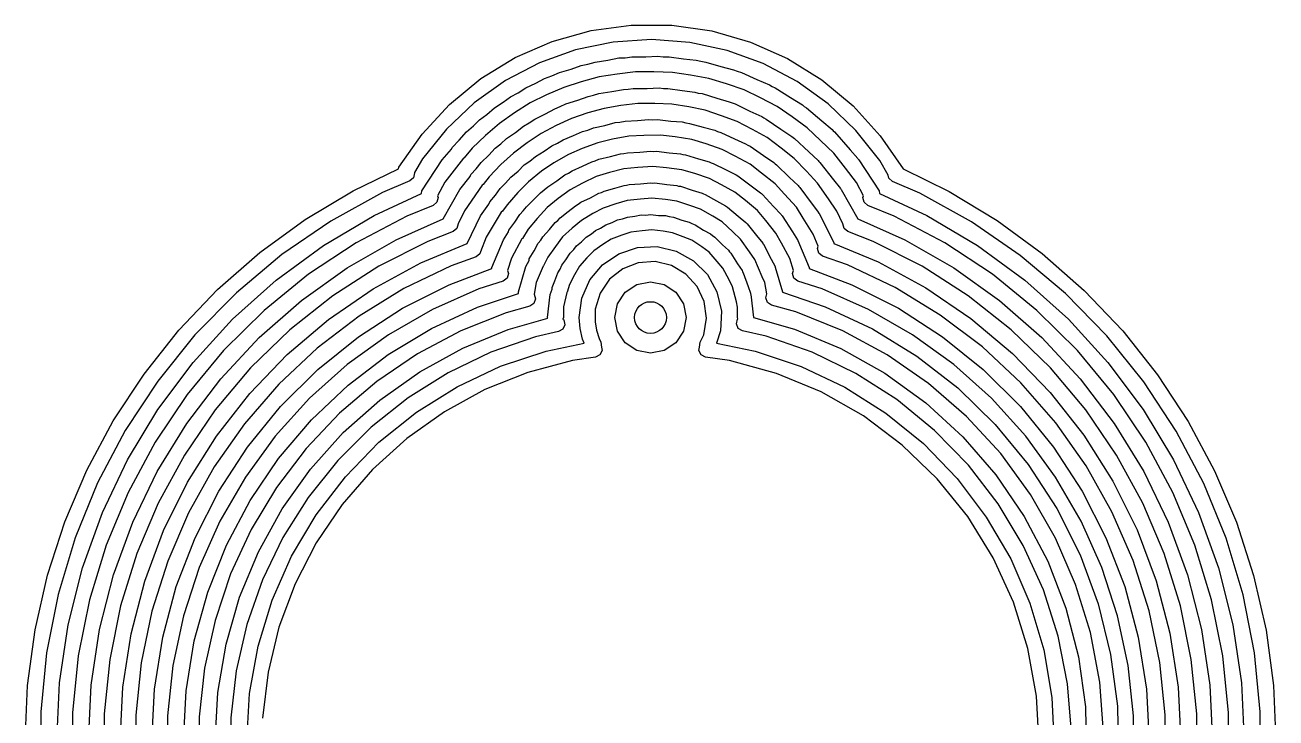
# Model space of a CAD drawing. Extents: x 108.1 to 155.9, y -81.1 to -32.1.
# Drawn here: x 128.05 to 135.95, y -56.45 to -52.08 of the extents above; entities that cross this region are included whole.
import ezdxf

# ---------------------------------------------------------------- set-up
doc = ezdxf.new("R2010")
doc.units = 0
doc.layers.add('BLACK', color=7, linetype='CONTINUOUS')

msp = doc.modelspace()

# ---------------------------------------------------------------- linework, layer by layer
at = {"layer": 'BLACK', "linetype": 'CONTINUOUS'}
for p, q in [((131.379714, -52.182087), (131.625675, -52.113266)), ((131.625675, -52.113266), (131.87877, -52.078976)), ((131.87877, -52.078976), (132.134176, -52.079872)), ((132.134176, -52.079872), (132.387024, -52.115936)), ((132.387024, -52.115936), (132.632496, -52.186481)), ((131.145577, -52.284128), (131.379714, -52.182087)), ((131.764482, -52.186609), (131.5273, -52.235613)), ((132.006153, -52.170738), (131.764482, -52.186609)), ((132.247706, -52.188303), (132.006153, -52.170738)), ((132.484539, -52.23897), (132.247706, -52.188303)), ((132.632496, -52.186481), (132.865912, -52.290162)), ((130.927724, -52.417444), (131.145577, -52.284128)), ((131.5273, -52.235613), (131.299128, -52.316817)), ((131.73084, -52.300907), (131.801053, -52.28704)), ((131.801053, -52.28704), (131.840836, -52.285179)), ((131.840836, -52.285179), (131.882925, -52.279161)), ((131.882925, -52.279161), (131.969506, -52.279161)), ((131.969506, -52.279161), (132.045191, -52.275621)), ((132.045191, -52.275621), (132.07994, -52.279161)), ((132.07994, -52.279161), (132.117075, -52.279161)), ((132.117075, -52.279161), (132.20908, -52.292316)), ((132.20908, -52.292316), (132.288338, -52.300391)), ((132.712136, -52.321773), (132.484539, -52.23897)), ((132.865912, -52.290162), (133.082824, -52.425003)), ((131.299128, -52.316817), (131.084314, -52.428674)), ((131.426366, -52.377926), (131.498019, -52.357006)), ((131.498019, -52.357006), (131.56128, -52.334397)), ((131.56128, -52.334397), (131.60512, -52.325738)), ((131.60512, -52.325738), (131.651132, -52.312305)), ((131.651132, -52.312305), (131.73084, -52.300907)), ((131.906089, -52.374939), (131.789462, -52.389104)), ((132.021761, -52.374939), (131.906089, -52.374939)), ((132.139138, -52.378155), (132.021761, -52.374939)), ((132.288338, -52.300391), (132.317403, -52.307805)), ((132.317403, -52.307805), (132.348868, -52.312305)), ((132.348868, -52.312305), (132.444614, -52.340258)), ((132.444614, -52.340258), (132.525159, -52.360806)), ((132.525159, -52.360806), (132.548246, -52.370513)), ((132.548246, -52.370513), (132.573634, -52.377926)), ((132.926159, -52.435133), (132.712136, -52.321773)), ((130.730309, -52.579494), (130.927724, -52.417444)), ((131.084314, -52.428674), (130.886953, -52.56905)), ((131.213151, -52.474703), (131.275891, -52.446225)), ((131.275891, -52.446225), (131.331132, -52.416653)), ((131.331132, -52.416653), (131.37776, -52.399987)), ((131.37776, -52.399987), (131.426366, -52.377926)), ((131.561904, -52.437878), (131.451705, -52.472492)), ((131.675215, -52.406625), (131.561904, -52.437878)), ((131.789462, -52.389104), (131.675215, -52.406625)), ((132.25356, -52.395702), (132.139138, -52.378155)), ((132.369112, -52.41621), (132.25356, -52.395702)), ((132.479642, -52.450928), (132.369112, -52.41621)), ((132.590835, -52.488261), (132.479642, -52.450928)), ((132.573634, -52.377926), (132.671333, -52.422271)), ((132.671333, -52.422271), (132.750457, -52.455542)), ((132.750457, -52.455542), (132.767603, -52.465967)), ((133.12253, -52.576891), (132.926159, -52.435133)), ((133.082824, -52.425003), (133.279098, -52.588434)), ((131.069116, -52.566641), (131.11566, -52.532004)), ((131.11566, -52.532004), (131.163524, -52.50638)), ((131.163524, -52.50638), (131.213151, -52.474703)), ((131.344226, -52.520153), (131.240585, -52.571054)), ((131.451705, -52.472492), (131.344226, -52.520153)), ((131.540993, -52.553329), (131.607197, -52.528987)), ((131.607197, -52.528987), (131.640572, -52.522352)), ((131.640572, -52.522352), (131.674763, -52.511717)), ((131.674763, -52.511717), (131.756765, -52.499257)), ((131.756765, -52.499257), (131.82906, -52.484887)), ((131.82906, -52.484887), (131.859327, -52.483673)), ((131.859327, -52.483673), (131.890761, -52.478897)), ((131.890761, -52.478897), (131.978429, -52.478897)), ((131.978429, -52.478897), (132.055083, -52.475823)), ((132.055083, -52.475823), (132.08145, -52.478897)), ((132.08145, -52.478897), (132.109239, -52.478897)), ((132.109239, -52.478897), (132.200867, -52.492819)), ((132.200867, -52.492819), (132.279765, -52.502018)), ((132.279765, -52.502018), (132.3017, -52.50814)), ((132.3017, -52.50814), (132.325237, -52.511717)), ((132.325237, -52.511717), (132.418926, -52.540861)), ((132.694954, -52.539396), (132.590835, -52.488261)), ((132.767603, -52.465967), (132.786849, -52.474703)), ((132.786849, -52.474703), (132.884806, -52.53723)), ((130.557095, -52.76719), (130.730309, -52.579494)), ((130.886953, -52.56905), (130.710807, -52.73527)), ((130.966911, -52.642703), (131.015782, -52.600686)), ((131.015782, -52.600686), (131.069116, -52.566641)), ((131.240585, -52.571054), (131.141312, -52.634077)), ((131.336156, -52.639787), (131.39489, -52.607051)), ((131.39489, -52.607051), (131.430327, -52.594021)), ((131.430327, -52.594021), (131.466146, -52.576613)), ((131.466146, -52.576613), (131.540993, -52.553329)), ((131.706969, -52.604745), (131.603979, -52.633723)), ((131.813424, -52.587394), (131.706969, -52.604745)), ((131.919516, -52.574802), (131.813424, -52.587394)), ((132.027608, -52.574802), (131.919516, -52.574802)), ((132.134159, -52.578851), (132.027608, -52.574802)), ((132.241136, -52.596287), (132.134159, -52.578851)), ((132.345497, -52.616805), (132.241136, -52.596287)), ((132.418926, -52.540861), (132.497641, -52.562833)), ((132.497641, -52.562833), (132.514922, -52.570723)), ((132.514922, -52.570723), (132.533854, -52.576613)), ((132.533854, -52.576613), (132.627575, -52.622161)), ((132.7993, -52.592686), (132.694954, -52.539396)), ((132.894762, -52.659221), (132.7993, -52.592686)), ((132.884806, -52.53723), (132.959289, -52.582518)), ((132.959289, -52.582518), (132.970872, -52.592167)), ((132.970872, -52.592167), (132.984218, -52.600686)), ((132.984218, -52.600686), (133.081419, -52.684257)), ((133.297506, -52.744343), (133.12253, -52.576891)), ((133.279098, -52.588434), (133.450991, -52.77734)), ((130.882011, -52.715698), (130.919592, -52.677919)), ((130.919592, -52.677919), (130.966911, -52.642703)), ((131.141312, -52.634077), (131.046611, -52.700082)), ((131.233521, -52.696994), (131.269646, -52.672112)), ((131.269646, -52.672112), (131.336156, -52.639787)), ((131.501855, -52.667921), (131.404535, -52.712604)), ((131.603979, -52.633723), (131.501855, -52.667921)), ((131.775997, -52.694972), (131.807175, -52.692001)), ((131.807175, -52.692001), (131.839581, -52.685074)), ((131.839581, -52.685074), (131.918743, -52.681373)), ((131.918743, -52.681373), (131.987733, -52.674801)), ((131.987733, -52.674801), (132.015113, -52.676868)), ((132.015113, -52.676868), (132.044037, -52.675516)), ((132.044037, -52.675516), (132.127788, -52.685374)), ((132.127788, -52.685374), (132.199825, -52.690813)), ((132.199825, -52.690813), (132.222684, -52.696544)), ((132.448698, -52.651363), (132.345497, -52.616805)), ((132.548195, -52.687712), (132.448698, -52.651363)), ((132.645119, -52.738752), (132.548195, -52.687712)), ((132.627575, -52.622161), (132.70341, -52.656788)), ((132.70341, -52.656788), (132.716106, -52.665187)), ((132.716106, -52.665187), (132.730354, -52.672112)), ((132.730354, -52.672112), (132.822236, -52.7354)), ((132.989813, -52.72714), (132.894762, -52.659221)), ((133.081419, -52.684257), (133.147074, -52.73895)), ((130.411382, -52.976953), (130.557095, -52.76719)), ((130.710807, -52.73527), (130.559234, -52.924167)), ((130.792083, -52.806102), (130.838233, -52.753338)), ((130.838233, -52.753338), (130.882011, -52.715698)), ((131.046611, -52.700082), (130.95773, -52.777084)), ((131.089721, -52.796045), (131.147065, -52.756545)), ((131.147065, -52.756545), (131.197305, -52.717181)), ((131.197305, -52.717181), (131.233521, -52.696994)), ((131.309341, -52.762732), (131.220088, -52.822048)), ((131.404535, -52.712604), (131.309341, -52.762732)), ((131.513845, -52.777222), (131.570742, -52.75074)), ((131.570742, -52.75074), (131.604692, -52.741515)), ((131.604692, -52.741515), (131.639425, -52.727864)), ((131.639425, -52.727864), (131.712196, -52.712306)), ((131.712196, -52.712306), (131.775997, -52.694972)), ((132.222684, -52.696544), (132.247313, -52.699444)), ((132.247313, -52.699444), (132.333601, -52.724356)), ((132.333601, -52.724356), (132.406134, -52.742544)), ((132.406134, -52.742544), (132.424125, -52.750492)), ((132.424125, -52.750492), (132.44396, -52.756219)), ((132.44396, -52.756219), (132.530544, -52.797507)), ((132.737169, -52.789807), (132.645119, -52.738752)), ((132.822236, -52.7354), (132.892065, -52.781598)), ((133.074534, -52.807803), (132.989813, -52.72714)), ((133.147074, -52.73895), (133.153768, -52.74646)), ((133.153768, -52.74646), (133.161767, -52.753338)), ((133.161767, -52.753338), (133.260055, -52.865714)), ((133.447751, -52.934298), (133.297506, -52.744343)), ((130.747228, -52.851195), (130.792083, -52.806102)), ((130.95773, -52.777084), (130.874322, -52.856496)), ((131.019249, -52.856696), (131.05478, -52.828855)), ((131.05478, -52.828855), (131.089721, -52.796045)), ((131.220088, -52.822048), (131.134272, -52.886781)), ((131.329199, -52.874247), (131.377912, -52.840494)), ((131.377912, -52.840494), (131.413268, -52.824036)), ((131.413268, -52.824036), (131.448932, -52.802737)), ((131.448932, -52.802737), (131.513845, -52.777222)), ((131.666998, -52.822051), (131.568122, -52.858196)), ((131.75905, -52.799727), (131.666998, -52.822051)), ((131.862809, -52.780832), (131.75905, -52.799727)), ((131.957116, -52.775131), (131.862809, -52.780832)), ((132.062844, -52.774094), (131.957116, -52.775131)), ((132.156345, -52.7851), (132.062844, -52.774094)), ((132.26108, -52.802057), (132.156345, -52.7851)), ((132.350674, -52.829255), (132.26108, -52.802057)), ((132.451553, -52.863904), (132.350674, -52.829255)), ((132.530544, -52.797507), (132.600689, -52.828496)), ((132.600689, -52.828496), (132.613813, -52.837213)), ((132.613813, -52.837213), (132.628709, -52.844317)), ((132.628709, -52.844317), (132.713413, -52.903374)), ((132.825518, -52.856451), (132.737169, -52.789807)), ((132.892065, -52.781598), (132.900499, -52.789308)), ((132.900499, -52.789308), (132.910279, -52.796045)), ((132.910279, -52.796045), (132.999082, -52.879435)), ((133.158098, -52.888621), (133.074534, -52.807803)), ((133.450991, -52.77734), (133.594866, -52.98759)), ((130.559234, -52.924167), (130.508773, -53.008862)), ((130.556428, -53.12588), (130.68408, -52.929586)), ((130.68408, -52.929586), (130.742309, -52.86301)), ((130.818206, -52.919294), (130.701092, -53.070897)), ((130.742309, -52.86301), (130.747228, -52.851195)), ((130.823154, -52.916275), (130.818206, -52.919294)), ((130.874322, -52.856496), (130.823154, -52.916275)), ((130.930456, -52.945601), (130.978115, -52.900847)), ((130.978115, -52.900847), (131.019249, -52.856696)), ((131.134272, -52.886781), (131.055279, -52.9593)), ((131.238266, -52.937256), (131.273209, -52.907688)), ((131.273209, -52.907688), (131.329199, -52.874247)), ((131.481317, -52.89649), (131.390101, -52.948814)), ((131.568122, -52.858196), (131.481317, -52.89649)), ((131.651584, -52.936157), (131.674378, -52.92644)), ((131.674378, -52.92644), (131.747208, -52.909584)), ((131.747208, -52.909584), (131.811238, -52.891791)), ((131.811238, -52.891791), (131.832359, -52.889877)), ((131.832359, -52.889877), (131.853802, -52.884915)), ((131.853802, -52.884915), (131.931861, -52.880863)), ((131.931861, -52.880863), (132, -52.87469)), ((132, -52.87469), (132.018498, -52.876365)), ((132.018498, -52.876365), (132.037721, -52.875368)), ((132.037721, -52.875368), (132.118905, -52.885462)), ((132.118905, -52.885462), (132.188762, -52.891791)), ((132.188762, -52.891791), (132.204112, -52.896056)), ((132.204112, -52.896056), (132.220481, -52.898092)), ((132.220481, -52.898092), (132.302483, -52.923393)), ((132.302483, -52.923393), (132.371378, -52.942539)), ((132.534202, -52.906124), (132.451553, -52.863904)), ((132.628501, -52.957783), (132.534202, -52.906124)), ((132.713413, -52.903374), (132.777859, -52.946183)), ((132.907648, -52.920527), (132.825518, -52.856451)), ((132.985681, -53.002141), (132.907648, -52.920527)), ((132.999082, -52.879435), (133.059016, -52.934227)), ((133.230636, -52.98252), (133.158098, -52.888621)), ((133.260055, -52.865714), (133.309691, -52.921405)), ((133.309691, -52.921405), (133.312449, -52.925618)), ((133.312449, -52.925618), (133.31592, -52.929586)), ((133.31592, -52.929586), (133.443476, -53.125732)), ((130.122136, -53.124928), (130.409326, -52.985978)), ((130.409326, -52.985978), (130.411381, -52.976953)), ((130.411381, -52.976953), (130.411382, -52.976953)), ((130.508773, -53.008862), (130.510198, -53.012177)), ((130.865054, -53.022202), (130.898322, -52.986493)), ((130.898322, -52.986493), (130.930456, -52.945601)), ((131.055279, -52.9593), (130.981205, -53.036773)), ((131.116963, -53.039903), (131.163354, -53.000646)), ((131.163354, -53.000646), (131.203085, -52.961634)), ((131.203085, -52.961634), (131.238266, -52.937256)), ((131.311346, -53.00189), (131.23038, -53.068867)), ((131.390101, -52.948814), (131.311346, -53.00189)), ((131.481902, -53.013731), (131.504965, -52.998668)), ((131.504965, -52.998668), (131.57073, -52.970629)), ((131.57073, -52.970629), (131.628622, -52.942539)), ((131.628622, -52.942539), (131.651584, -52.936157)), ((131.832579, -52.986433), (131.74057, -53.010584)), ((131.919909, -52.977909), (131.832579, -52.986433)), ((132.015129, -52.971568), (131.919909, -52.977909)), ((132.102083, -52.980056), (132.015129, -52.971568)), ((132.197189, -52.991881), (132.102083, -52.980056)), ((132.280374, -53.016878), (132.197189, -52.991881)), ((132.371378, -52.942539), (132.38333, -52.948338)), ((132.38333, -52.948338), (132.396461, -52.95239)), ((132.396461, -52.95239), (132.476852, -52.993718)), ((132.476852, -52.993718), (132.541899, -53.02528)), ((132.701282, -53.013091), (132.628501, -52.957783)), ((132.777859, -52.946183), (132.786461, -52.954304)), ((132.786461, -52.954304), (132.796608, -52.961379)), ((132.796608, -52.961379), (132.877692, -53.040437)), ((133.055338, -53.076595), (132.985681, -53.002141)), ((133.059016, -52.934227), (133.063773, -52.940182)), ((133.063773, -52.940182), (133.069544, -52.945601)), ((133.069544, -52.945601), (133.156332, -53.056044)), ((133.300333, -53.073475), (133.230636, -52.98252)), ((133.501291, -53.025612), (133.447751, -52.934298)), ((133.594866, -52.98759), (133.88623, -53.129462)), ((130.480146, -53.062692), (130.308325, -53.136561)), ((130.503379, -53.042317), (130.480146, -53.062692)), ((130.510198, -53.012177), (130.503379, -53.042317)), ((130.701092, -53.070897), (130.653951, -53.15616)), ((130.795465, -53.117386), (130.860326, -53.034844)), ((130.860326, -53.034844), (130.865054, -53.022202)), ((130.943314, -53.084454), (130.935903, -53.089358)), ((130.981205, -53.036773), (130.943314, -53.084454)), ((131.051322, -53.110655), (131.084546, -53.078031)), ((131.084546, -53.078031), (131.116963, -53.039903)), ((131.23038, -53.068867), (131.162192, -53.135062)), ((131.350773, -53.099376), (131.40799, -53.062005)), ((131.40799, -53.062005), (131.458101, -53.02528)), ((131.458101, -53.02528), (131.481902, -53.013731)), ((131.5707, -53.076923), (131.492697, -53.118179)), ((131.656265, -53.035917), (131.5707, -53.076923)), ((131.74057, -53.010584), (131.656265, -53.035917)), ((131.849373, -53.089891), (131.86521, -53.085756)), ((131.86521, -53.085756), (131.937167, -53.081211)), ((131.937167, -53.081211), (132, -53.075)), ((132, -53.075), (132.013849, -53.076369)), ((132.013849, -53.076369), (132.028137, -53.075467)), ((132.028137, -53.075467), (132.102456, -53.085129)), ((132.102456, -53.085129), (132.166442, -53.091455)), ((132.372033, -53.046634), (132.280374, -53.016878)), ((132.448142, -53.086888), (132.372033, -53.046634)), ((132.533222, -53.133823), (132.448142, -53.086888)), ((132.541899, -53.02528), (132.550477, -53.031567)), ((132.550477, -53.031567), (132.560252, -53.036592)), ((132.560252, -53.036592), (132.636689, -53.094751)), ((132.786597, -53.080891), (132.701282, -53.013091)), ((132.846513, -53.14606), (132.786597, -53.080891)), ((132.877692, -53.040437), (132.932517, -53.092198)), ((133.123108, -53.175357), (133.055338, -53.076595)), ((133.156332, -53.056044), (133.200203, -53.110961)), ((133.346048, -53.15616), (133.300333, -53.073475)), ((133.5059, -53.046234), (133.501291, -53.025612)), ((133.52908, -53.06667), (133.5059, -53.046234)), ((133.52908, -53.066671), (133.52908, -53.06667)), ((133.700332, -53.140802), (133.52908, -53.066671)), ((129.818673, -53.30693), (130.122136, -53.124928)), ((130.308325, -53.136561), (129.980581, -53.316842)), ((130.254245, -53.281139), (130.553254, -53.142247)), ((130.553254, -53.142247), (130.556427, -53.125879)), ((130.556427, -53.125879), (130.556428, -53.12588)), ((130.653951, -53.15616), (130.658725, -53.167924)), ((130.6912, -53.301512), (130.795465, -53.117386)), ((130.935903, -53.089358), (130.824859, -53.251184)), ((130.984384, -53.19584), (131.020913, -53.152874)), ((131.020913, -53.152874), (131.051322, -53.110655)), ((131.162192, -53.135062), (131.094173, -53.214301)), ((131.264115, -53.180779), (131.305226, -53.13732)), ((131.305226, -53.13732), (131.328672, -53.120136)), ((131.328672, -53.120136), (131.350773, -53.099376)), ((131.492697, -53.118179), (131.41657, -53.174516)), ((131.62044, -53.168702), (131.673561, -53.140183)), ((131.673561, -53.140183), (131.690652, -53.134977)), ((131.690652, -53.134977), (131.707255, -53.127003)), ((131.707255, -53.127003), (131.774459, -53.109453)), ((131.774459, -53.109453), (131.833558, -53.091455)), ((131.833558, -53.091455), (131.849373, -53.089891)), ((132.166442, -53.091455), (132.177859, -53.094932)), ((132.177859, -53.094932), (132.190026, -53.096514)), ((132.190026, -53.096514), (132.264114, -53.121201)), ((132.264114, -53.121201), (132.326439, -53.140183)), ((132.326439, -53.140183), (132.33521, -53.144892)), ((132.33521, -53.144892), (132.344906, -53.148123)), ((132.344906, -53.148123), (132.416101, -53.188321)), ((132.599082, -53.187203), (132.533222, -53.133823)), ((132.636689, -53.094751), (132.694774, -53.13732)), ((132.694774, -53.13732), (132.700259, -53.143118)), ((132.700259, -53.143118), (132.706818, -53.148109)), ((132.706818, -53.148109), (132.777382, -53.224647)), ((132.921055, -53.229527), (132.846513, -53.14606)), ((132.932517, -53.092198), (132.937255, -53.098512)), ((132.937255, -53.098512), (132.943157, -53.104266)), ((132.943157, -53.104266), (133.020896, -53.209961)), ((133.200203, -53.110961), (133.202093, -53.114279)), ((133.202093, -53.114279), (133.204535, -53.117386)), ((133.204535, -53.117386), (133.308799, -53.301512)), ((133.341275, -53.167924), (133.346048, -53.15616)), ((133.443476, -53.125732), (133.443572, -53.125879)), ((133.443572, -53.125879), (133.443572, -53.12588)), ((133.443572, -53.12588), (133.443573, -53.125879)), ((133.443573, -53.125879), (133.446745, -53.142247)), ((133.446745, -53.142247), (133.745755, -53.281139)), ((134.026911, -53.321462), (133.700332, -53.140802)), ((133.88623, -53.129462), (134.188594, -53.311755)), ((130.627651, -53.217817), (130.460496, -53.285701)), ((130.651294, -53.197919), (130.627651, -53.217817)), ((130.658725, -53.167924), (130.651294, -53.197919)), ((130.927015, -53.283245), (130.979952, -53.209746)), ((130.979952, -53.209746), (130.984384, -53.19584)), ((131.094173, -53.214301), (131.065617, -53.254161)), ((131.196741, -53.252002), (131.216541, -53.225469)), ((131.216541, -53.225469), (131.264115, -53.180779)), ((131.347896, -53.230177), (131.283892, -53.299783)), ((131.41657, -53.174516), (131.347896, -53.230177)), ((131.480916, -53.256658), (131.526202, -53.219298)), ((131.526202, -53.219298), (131.543681, -53.209913)), ((131.543681, -53.209913), (131.560098, -53.197687)), ((131.560098, -53.197687), (131.62044, -53.168702)), ((131.701073, -53.233954), (131.635511, -53.269421)), ((131.780946, -53.207629), (131.701073, -53.233954)), ((131.851926, -53.186642), (131.780946, -53.207629)), ((131.936234, -53.177661), (131.851926, -53.186642)), ((132.009354, -53.171865), (131.936234, -53.177661)), ((132.094597, -53.180945), (132.009354, -53.171865)), ((132.166428, -53.190285), (132.094597, -53.180945)), ((132.249085, -53.217527), (132.166428, -53.190285)), ((132.316219, -53.2411), (132.249085, -53.217527)), ((132.392962, -53.286128), (132.316219, -53.2411)), ((132.416101, -53.188321), (132.473798, -53.219298)), ((132.473798, -53.219298), (132.479943, -53.224368)), ((132.479943, -53.224368), (132.487063, -53.228388)), ((132.487063, -53.228388), (132.552767, -53.284449)), ((132.674794, -53.250241), (132.599082, -53.187203)), ((132.777382, -53.224647), (132.825024, -53.275011)), ((132.963855, -53.296913), (132.921055, -53.229527)), ((133.020896, -53.209961), (133.060187, -53.262315)), ((133.176509, -53.254089), (133.123108, -53.175357)), ((133.348706, -53.197919), (133.341275, -53.167924)), ((133.372349, -53.217817), (133.348706, -53.197919)), ((133.539504, -53.285701), (133.372349, -53.217817)), ((129.532715, -53.51536), (129.818673, -53.30693)), ((129.980581, -53.316842), (129.671856, -53.528043)), ((129.935458, -53.469479), (130.254245, -53.281139)), ((130.460496, -53.285701), (130.141152, -53.453678)), ((130.393458, -53.434321), (130.6912, -53.301512)), ((130.824859, -53.251184), (130.785535, -53.334697)), ((130.841862, -53.457798), (130.927015, -53.283245)), ((131.057306, -53.260269), (130.962453, -53.41886)), ((131.065616, -53.25416), (131.057306, -53.260269)), ((131.065617, -53.254161), (131.065616, -53.25416)), ((131.106398, -53.37307), (131.143634, -53.323169)), ((131.143634, -53.323169), (131.174976, -53.275011)), ((131.174976, -53.275011), (131.196741, -53.252002)), ((131.283892, -53.299783), (131.22721, -53.367752)), ((131.397188, -53.325736), (131.41401, -53.311857)), ((131.41401, -53.311857), (131.429169, -53.295199)), ((131.429169, -53.295199), (131.480916, -53.256658)), ((131.563456, -53.311698), (131.506315, -53.360245)), ((131.635511, -53.269421), (131.563456, -53.311698)), ((131.757696, -53.325471), (131.791441, -53.309369)), ((131.791441, -53.309369), (131.822379, -53.302837)), ((131.822379, -53.302837), (131.855361, -53.291297)), ((131.855361, -53.291297), (131.90187, -53.286056)), ((131.90187, -53.286056), (131.941929, -53.2776)), ((131.941929, -53.2776), (131.969733, -53.27841)), ((131.969733, -53.27841), (132, -53.275)), ((132, -53.275), (132.051382, -53.280789)), ((132.051382, -53.280789), (132.095669, -53.28208)), ((132.095669, -53.28208), (132.118773, -53.288382)), ((132.118773, -53.288382), (132.144639, -53.291297)), ((132.144639, -53.291297), (132.198332, -53.310085)), ((132.198332, -53.310085), (132.244053, -53.322557)), ((132.244053, -53.322557), (132.261603, -53.332224)), ((132.452131, -53.322084), (132.392962, -53.286128)), ((132.520071, -53.384479), (132.452131, -53.322084)), ((132.552767, -53.284449), (132.602812, -53.325736)), ((132.727369, -53.313287), (132.674794, -53.250241)), ((132.791524, -53.39161), (132.727369, -53.313287)), ((132.825024, -53.275011), (132.827926, -53.279471)), ((132.827926, -53.279471), (132.831652, -53.283512)), ((132.831652, -53.283512), (132.895924, -53.383955)), ((133.027416, -53.398599), (132.963855, -53.296913)), ((133.060187, -53.262315), (133.061987, -53.265829)), ((133.061987, -53.265829), (133.06443, -53.26915)), ((133.06443, -53.26915), (133.157174, -53.45161)), ((133.214464, -53.334697), (133.176509, -53.254089)), ((133.308799, -53.301512), (133.606541, -53.434322)), ((133.858848, -53.453678), (133.539504, -53.285701)), ((133.745755, -53.281139), (134.064542, -53.469479)), ((134.334486, -53.532859), (134.026911, -53.321462)), ((134.188594, -53.311755), (134.473472, -53.520319)), ((130.753995, -53.382863), (130.592844, -53.445311)), ((130.777952, -53.363344), (130.753995, -53.382863)), ((130.785535, -53.334697), (130.777952, -53.363344)), ((131.071593, -53.433868), (131.103545, -53.38477)), ((131.103545, -53.38477), (131.106398, -53.373069)), ((131.106398, -53.373069), (131.106398, -53.37307)), ((131.22721, -53.367752), (131.191478, -53.425619)), ((131.319296, -53.415942), (131.361148, -53.369948)), ((131.361148, -53.369948), (131.397188, -53.325736)), ((131.506315, -53.360245), (131.445114, -53.416451)), ((131.594732, -53.41681), (131.62646, -53.396873)), ((131.62646, -53.396873), (131.65263, -53.375607)), ((131.65263, -53.375607), (131.684535, -53.360382)), ((131.684535, -53.360382), (131.717976, -53.33937)), ((131.717976, -53.33937), (131.757696, -53.325471)), ((131.876606, -53.385942), (131.818026, -53.405788)), ((131.946933, -53.377403), (131.876606, -53.385942)), ((132.007973, -53.371928), (131.946933, -53.377403)), ((132.07906, -53.380559), (132.007973, -53.371928)), ((132.138951, -53.389471), (132.07906, -53.380559)), ((132.206925, -53.41525), (132.138951, -53.389471)), ((132.261603, -53.332224), (132.282024, -53.33937)), ((132.282024, -53.33937), (132.334968, -53.372637)), ((132.334968, -53.372637), (132.378771, -53.396766)), ((132.378771, -53.396766), (132.390641, -53.407619)), ((132.568156, -53.429676), (132.520071, -53.384479)), ((132.602812, -53.325736), (132.606591, -53.330372)), ((132.606591, -53.330372), (132.611253, -53.33435)), ((132.611253, -53.33435), (132.669204, -53.407186)), ((132.826986, -53.456449), (132.791524, -53.39161)), ((132.895924, -53.383955), (132.928407, -53.433868)), ((133.05878, -53.475211), (133.027416, -53.398599)), ((133.222048, -53.363344), (133.214464, -53.334697)), ((133.246005, -53.382863), (133.222048, -53.363344)), ((133.246005, -53.382864), (133.246005, -53.382863)), ((133.407155, -53.445312), (133.246005, -53.382864)), ((129.636797, -53.688338), (129.935458, -53.469479)), ((130.141152, -53.453678), (129.839931, -53.65233)), ((130.085124, -53.610728), (130.393458, -53.434321)), ((130.592844, -53.445311), (130.28461, -53.601736)), ((130.549242, -53.58043), (130.841862, -53.457798)), ((130.962453, -53.41886), (130.927041, -53.510447)), ((130.998443, -53.608719), (131.071593, -53.433868)), ((131.188489, -53.428153), (131.121659, -53.550346)), ((131.191478, -53.425619), (131.188489, -53.428153)), ((131.265634, -53.504269), (131.291514, -53.455376)), ((131.291514, -53.455376), (131.30653, -53.436953)), ((131.30653, -53.436953), (131.319296, -53.415942)), ((131.399063, -53.476014), (131.351295, -53.543538)), ((131.445114, -53.416451), (131.399063, -53.476014)), ((131.515109, -53.496432), (131.533268, -53.472606)), ((131.533268, -53.472606), (131.56352, -53.448021)), ((131.56352, -53.448021), (131.594732, -53.41681)), ((131.699703, -53.463979), (131.642248, -53.503637)), ((131.752336, -53.4307), (131.699703, -53.463979)), ((131.818026, -53.405788), (131.752336, -53.4307)), ((131.799622, -53.522075), (131.917593, -53.48261)), ((131.917593, -53.48261), (132.041861, -53.476951)), ((132.041861, -53.476951), (132.162931, -53.505532)), ((132.262057, -53.437585), (132.206925, -53.41525)), ((132.323241, -53.479817), (132.262057, -53.437585)), ((132.37027, -53.513539), (132.323241, -53.479817)), ((132.390641, -53.407619), (132.405268, -53.41681)), ((132.405268, -53.41681), (132.454083, -53.465625)), ((132.454083, -53.465625), (132.492282, -53.500551)), ((132.625187, -53.510295), (132.568156, -53.429676)), ((132.669204, -53.407186), (132.708486, -53.455376)), ((132.708486, -53.455376), (132.710352, -53.458902)), ((132.710352, -53.458902), (132.712896, -53.462099)), ((132.712896, -53.462099), (132.761826, -53.556149)), ((132.87891, -53.552387), (132.826986, -53.456449)), ((132.928407, -53.433868), (132.929434, -53.436324)), ((132.929434, -53.436324), (132.930915, -53.438638)), ((132.930915, -53.438638), (133.001557, -53.608718)), ((133.053963, -53.488781), (133.05878, -53.475211)), ((133.157174, -53.45161), (133.157672, -53.45832)), ((133.157672, -53.45832), (133.437737, -53.57421)), ((133.715389, -53.601737), (133.407155, -53.445312)), ((133.606541, -53.434322), (133.914876, -53.610729)), ((134.160069, -53.65233), (133.858848, -53.453678)), ((134.064542, -53.469479), (134.363203, -53.688338)), ((129.266559, -53.748545), (129.532715, -53.51536)), ((129.671856, -53.528043), (129.385055, -53.768173)), ((130.898401, -53.54239), (130.742224, -53.598722)), ((130.922813, -53.523445), (130.898401, -53.54239)), ((130.926334, -53.511314), (130.922813, -53.523445)), ((130.92704, -53.510447), (130.926334, -53.511314)), ((130.927041, -53.510447), (130.92704, -53.510447)), ((131.121659, -53.550346), (131.097309, -53.627687)), ((131.23314, -53.565659), (131.234531, -53.555464)), ((131.234531, -53.555464), (131.234532, -53.555464)), ((131.234532, -53.555464), (131.265634, -53.504269)), ((131.351295, -53.543538), (131.324587, -53.598939)), ((131.440039, -53.594935), (131.465775, -53.561164)), ((131.465775, -53.561164), (131.49181, -53.519732)), ((131.49181, -53.519732), (131.515109, -53.496432)), ((131.59867, -53.548597), (131.552622, -53.600574)), ((131.642248, -53.503637), (131.59867, -53.548597)), ((131.696963, -53.592331), (131.799622, -53.522075)), ((132.162931, -53.505532), (132.27155, -53.566167)), ((132.421393, -53.571244), (132.37027, -53.513539)), ((132.492282, -53.500551), (132.499043, -53.510585)), ((132.499043, -53.510585), (132.50819, -53.519732)), ((132.50819, -53.519732), (132.549394, -53.585308)), ((132.659183, -53.559147), (132.625187, -53.510295)), ((132.705689, -53.668102), (132.659183, -53.559147)), ((132.761826, -53.556149), (132.78673, -53.603199)), ((132.902685, -53.627702), (132.87891, -53.552387)), ((133.062717, -53.518417), (133.053963, -53.488781)), ((133.087219, -53.537247), (133.062717, -53.518417)), ((133.087218, -53.537248), (133.087219, -53.537247)), ((133.244299, -53.592962), (133.087218, -53.537248)), ((134.620175, -53.773012), (134.334486, -53.532859)), ((134.473472, -53.520319), (134.738589, -53.753488)), ((129.795963, -53.817066), (130.085124, -53.610728)), ((130.28461, -53.601736), (129.993552, -53.788183)), ((130.249084, -53.74399), (130.549242, -53.58043)), ((130.742224, -53.598722), (130.442925, -53.742521)), ((130.729348, -53.71765), (130.998498, -53.615515)), ((130.998498, -53.615515), (130.998442, -53.608718)), ((130.998442, -53.608718), (130.998443, -53.608719)), ((131.097309, -53.627687), (131.103857, -53.648114)), ((131.165487, -53.763481), (131.21327, -53.603199)), ((131.21327, -53.603199), (131.23314, -53.565659)), ((131.323226, -53.600358), (131.278954, -53.704079)), ((131.324587, -53.598938), (131.323226, -53.600358)), ((131.324587, -53.598939), (131.324587, -53.598938)), ((131.41437, -53.642976), (131.429531, -53.618847)), ((131.429531, -53.618847), (131.440039, -53.594935)), ((131.552622, -53.600574), (131.520684, -53.654758)), ((131.617462, -53.688009), (131.696963, -53.592331)), ((131.824353, -53.617705), (131.741281, -53.68345)), ((131.923161, -53.579489), (131.824353, -53.617705)), ((132.028852, -53.572226), (131.923161, -53.579489)), ((132.131959, -53.596566), (132.028852, -53.572226)), ((132.223244, -53.650329), (132.131959, -53.596566)), ((132.27155, -53.566167), (132.359417, -53.654224)), ((132.457405, -53.613011), (132.421393, -53.571244)), ((132.495788, -53.686145), (132.457405, -53.613011)), ((132.549394, -53.585308), (132.57823, -53.628101)), ((132.57823, -53.628101), (132.581047, -53.635682)), ((132.581047, -53.635682), (132.58563, -53.642976)), ((132.78673, -53.603199), (132.787301, -53.605116)), ((132.787301, -53.605116), (132.788242, -53.606924)), ((132.788242, -53.606924), (132.834362, -53.762973)), ((132.896143, -53.648114), (132.902685, -53.627702)), ((133.001558, -53.608718), (133.001501, -53.615516)), ((133.001501, -53.615516), (133.270652, -53.717651)), ((133.001557, -53.608718), (133.001557, -53.608719)), ((133.001557, -53.608719), (133.001558, -53.608718)), ((133.545377, -53.736022), (133.244299, -53.592962)), ((133.437737, -53.57421), (133.739718, -53.737156)), ((134.006447, -53.788184), (133.715389, -53.601737)), ((133.914876, -53.610729), (134.204036, -53.817067)), ((129.361176, -53.935584), (129.636797, -53.688338)), ((129.839931, -53.65233), (129.559769, -53.879719)), ((130.434109, -53.866781), (130.729348, -53.71765)), ((131.069117, -53.695528), (130.916424, -53.744494)), ((131.09419, -53.677465), (131.069117, -53.695528)), ((131.103857, -53.648114), (131.09419, -53.677465)), ((131.278954, -53.704079), (131.264615, -53.777607)), ((131.378163, -53.735745), (131.396551, -53.693899)), ((131.396551, -53.693899), (131.41437, -53.642976)), ((131.488631, -53.71583), (131.47383, -53.764861)), ((131.520684, -53.654758), (131.488631, -53.71583)), ((131.567194, -53.801797), (131.617462, -53.688009)), ((131.741281, -53.68345), (131.681386, -53.770834)), ((131.840901, -53.765901), (131.913896, -53.717127)), ((131.913896, -53.717127), (132, -53.7)), ((132, -53.7), (132.086104, -53.717127)), ((132.086104, -53.717127), (132.159099, -53.765901)), ((132.29453, -53.728699), (132.223244, -53.650329)), ((132.359417, -53.654224), (132.419818, -53.762973)), ((132.518481, -53.730341), (132.495788, -53.686145)), ((132.58563, -53.642976), (132.615878, -53.72942)), ((132.721186, -53.704799), (132.705689, -53.668102)), ((132.735137, -53.77634), (132.721186, -53.704799)), ((132.90581, -53.677465), (132.896143, -53.648114)), ((132.930883, -53.695528), (132.90581, -53.677465)), ((132.930882, -53.695529), (132.930883, -53.695528)), ((133.083576, -53.744495), (132.930882, -53.695529)), ((133.270652, -53.717651), (133.565891, -53.866782)), ((134.440231, -53.879719), (134.160069, -53.65233)), ((134.363203, -53.688338), (134.638824, -53.935584)), ((129.022339, -54.004613), (129.266559, -53.748545)), ((129.385055, -53.768173), (129.122881, -54.034973)), ((129.993552, -53.788183), (129.722585, -54.002785)), ((129.967156, -53.937286), (130.249084, -53.74399)), ((130.442925, -53.742521), (130.159839, -53.916071)), ((130.916424, -53.744494), (130.622969, -53.87386)), ((130.907675, -53.859685), (131.166589, -53.7724)), ((131.166589, -53.7724), (131.165487, -53.763481)), ((131.264615, -53.777607), (131.265384, -53.778218)), ((131.265384, -53.778218), (131.273656, -53.807992)), ((131.35, -53.925), (131.366297, -53.780361)), ((131.366297, -53.780361), (131.378352, -53.745908)), ((131.378352, -53.745908), (131.378162, -53.735745)), ((131.378162, -53.735745), (131.378163, -53.735745)), ((131.472563, -53.766674), (131.45, -53.858218)), ((131.47383, -53.764861), (131.472563, -53.766674)), ((131.681386, -53.770834), (131.650034, -53.87203)), ((131.792127, -53.838896), (131.840901, -53.765901)), ((132.159099, -53.765901), (132.207873, -53.838896)), ((132.33943, -53.824654), (132.29453, -53.728699)), ((132.419818, -53.762973), (132.448138, -53.884104)), ((132.542202, -53.826582), (132.518481, -53.730341)), ((132.615878, -53.72942), (132.631802, -53.772275)), ((132.631802, -53.772275), (132.632281, -53.776298)), ((132.632281, -53.776298), (132.633703, -53.780361)), ((132.633703, -53.780361), (132.65, -53.925)), ((132.728199, -53.801314), (132.735137, -53.77634)), ((132.834513, -53.763481), (132.834268, -53.765459)), ((132.834268, -53.765459), (133.103152, -53.856555)), ((132.834362, -53.762973), (132.834513, -53.763481)), ((133.377031, -53.873861), (133.083576, -53.744495)), ((133.830241, -53.90913), (133.545377, -53.736022)), ((133.739718, -53.737156), (134.023446, -53.930139)), ((134.277414, -54.002785), (134.006447, -53.788184)), ((134.881299, -54.039669), (134.620175, -53.773012)), ((134.738589, -53.753488), (134.981826, -54.009399)), ((129.528872, -54.05127), (129.795963, -53.817066)), ((130.156136, -54.046049), (130.434109, -53.866781)), ((130.622969, -53.87386), (130.344697, -54.033285)), ((130.617834, -53.993831), (130.907675, -53.859685)), ((131.237087, -53.854009), (131.088223, -53.895367)), ((131.262848, -53.836941), (131.237087, -53.854009)), ((131.273656, -53.807992), (131.262848, -53.836941)), ((131.45, -53.858218), (131.45, -53.925)), ((131.55, -53.925), (131.567194, -53.801797)), ((131.650034, -53.87203), (131.650001, -53.925)), ((131.775, -53.925), (131.792127, -53.838896)), ((132.207873, -53.838896), (132.225, -53.925)), ((132.353922, -53.929599), (132.33943, -53.824654)), ((132.55, -53.858838), (132.542202, -53.826582)), ((132.55, -53.92456), (132.55, -53.858838)), ((132.739007, -53.830263), (132.728199, -53.801314)), ((132.764768, -53.847331), (132.739007, -53.830263)), ((132.764767, -53.847332), (132.764768, -53.847331)), ((132.918171, -53.889879), (132.764767, -53.847332)), ((133.103152, -53.856555), (133.401111, -53.996095)), ((133.655303, -54.033286), (133.377031, -53.873861)), ((133.565891, -53.866782), (133.843864, -54.04605)), ((134.204036, -53.817067), (134.471128, -54.051271)), ((129.111282, -54.208806), (129.361176, -53.935584)), ((129.559769, -53.879719), (129.303397, -54.133629)), ((129.706394, -54.158306), (129.967156, -53.937286)), ((130.159839, -53.916071), (129.895911, -54.117566)), ((131.088223, -53.895367), (130.801181, -54.009785)), ((131.100666, -54.001212), (131.351591, -53.929898)), ((131.351591, -53.929898), (131.35, -53.925)), ((131.45, -53.925), (131.446682, -53.935211)), ((131.446682, -53.935211), (131.452093, -53.939975)), ((131.452093, -53.939975), (131.458857, -53.970128)), ((131.550001, -53.925004), (131.55, -53.925)), ((131.555365, -53.99427), (131.550001, -53.925004)), ((131.650001, -53.925), (131.650019, -53.952099)), ((131.650019, -53.952099), (131.658361, -54.00565)), ((131.792127, -54.011104), (131.775, -53.925)), ((132.225, -53.925), (132.207873, -54.011104)), ((132.336708, -54.034131), (132.353922, -53.929599)), ((132.448138, -53.884104), (132.442212, -54.00836)), ((132.542181, -53.965502), (132.548945, -53.935349)), ((132.548945, -53.935349), (132.55238, -53.932325)), ((132.549999, -53.925), (132.55, -53.92456)), ((132.55, -53.925), (132.549999, -53.925)), ((132.55238, -53.932325), (132.55, -53.925)), ((132.65, -53.925), (132.649849, -53.925463)), ((132.649849, -53.925463), (132.908713, -53.999455)), ((133.213572, -54.008661), (132.918171, -53.889879)), ((134.095902, -54.110471), (133.830241, -53.90913)), ((134.023446, -53.930139), (134.285945, -54.151133)), ((134.696603, -54.133629), (134.440231, -53.879719)), ((134.638824, -53.935584), (134.888718, -54.208806)), ((128.802015, -54.281511), (129.022339, -54.004613)), ((129.122881, -54.034973), (128.887802, -54.325928)), ((129.722585, -54.002785), (129.474422, -54.243392)), ((130.344697, -54.033285), (130.084676, -54.221011)), ((130.344194, -54.158524), (130.617834, -53.993831)), ((130.801181, -54.009785), (130.528191, -54.154564)), ((130.814573, -54.118617), (131.100666, -54.001212)), ((131.420018, -54.014247), (131.274406, -54.046931)), ((131.446605, -53.998497), (131.420018, -54.014247)), ((131.458857, -53.970128), (131.446605, -53.998497)), ((131.571327, -54.061889), (131.555365, -53.99427)), ((131.658361, -54.00565), (131.674848, -54.057278)), ((131.840901, -54.084099), (131.792127, -54.011104)), ((132.207873, -54.011104), (132.159099, -54.084099)), ((132.313049, -54.081524), (132.336708, -54.034131)), ((132.442212, -54.00836), (132.415759, -54.086867)), ((132.554433, -53.993871), (132.542181, -53.965502)), ((132.58102, -54.009621), (132.554433, -53.993871)), ((132.58102, -54.009622), (132.58102, -54.009621)), ((132.730826, -54.043157), (132.58102, -54.009622)), ((132.908713, -53.999455), (133.202407, -54.121531)), ((133.493948, -54.159526), (133.213572, -54.008661)), ((133.401111, -53.996095), (133.681722, -54.167872)), ((133.915323, -54.221012), (133.655303, -54.033286)), ((134.525578, -54.243393), (134.277414, -54.002785)), ((134.981826, -54.009399), (135.20124, -54.286007)), ((129.286524, -54.310994), (129.528872, -54.05127)), ((129.898493, -54.253477), (130.156136, -54.046049)), ((131.274406, -54.046931), (130.992347, -54.144539)), ((131.341001, -54.136624), (131.58169, -54.087363)), ((131.58169, -54.087363), (131.571327, -54.061889)), ((131.674848, -54.057278), (131.686951, -54.081524)), ((131.686951, -54.081524), (131.68695, -54.081524)), ((131.68695, -54.081524), (131.691553, -54.112081)), ((131.691553, -54.112081), (131.691466, -54.112247)), ((131.691466, -54.112247), (131.694561, -54.133839)), ((131.913896, -54.132873), (131.840901, -54.084099)), ((132.159099, -54.084099), (132.086104, -54.132873)), ((132.305438, -54.133839), (132.308532, -54.112247)), ((132.308446, -54.112081), (132.313049, -54.081524)), ((132.308532, -54.112247), (132.308446, -54.112081)), ((132.415759, -54.086867), (132.661296, -54.137241)), ((133.020668, -54.144437), (132.730826, -54.043157)), ((133.843864, -54.04605), (134.101506, -54.253478)), ((134.339573, -54.337931), (134.095902, -54.110471)), ((134.471128, -54.051271), (134.713476, -54.310995)), ((135.115409, -54.33033), (134.881299, -54.039669)), ((129.303397, -54.133629), (129.073315, -54.411583)), ((129.469512, -54.404748), (129.706394, -54.158306)), ((129.895911, -54.117566), (129.653892, -54.344907)), ((130.089961, -54.351834), (130.344194, -54.158524)), ((130.528191, -54.154564), (130.272453, -54.328006)), ((130.543471, -54.2674), (130.814573, -54.118617)), ((130.992347, -54.144539), (130.723031, -54.273199)), ((131.053125, -54.232316), (131.341001, -54.136624)), ((131.652391, -54.174785), (131.507883, -54.195534)), ((131.680128, -54.161163), (131.652391, -54.174785)), ((131.694561, -54.133839), (131.680128, -54.161163)), ((132, -54.15), (131.913896, -54.132873)), ((132.086104, -54.132873), (132, -54.15)), ((132.319871, -54.161163), (132.305438, -54.133839)), ((132.347608, -54.174785), (132.319871, -54.161163)), ((132.347608, -54.174786), (132.347608, -54.174785)), ((132.499353, -54.196482), (132.347608, -54.174786)), ((132.661296, -54.137241), (132.95129, -54.234088)), ((133.296905, -54.278451), (133.020668, -54.144437)), ((133.202407, -54.121531), (133.480073, -54.276645)), ((133.755828, -54.340606), (133.493948, -54.159526)), ((133.681722, -54.167872), (133.941513, -54.369762)), ((134.285945, -54.151133), (134.52446, -54.39782)), ((134.926685, -54.411583), (134.696603, -54.133629)), ((128.88955, -54.50534), (129.111282, -54.208806)), ((129.474422, -54.243392), (129.251547, -54.507596)), ((129.664022, -54.486778), (129.898493, -54.253477)), ((130.084676, -54.221011), (129.845774, -54.434968)), ((130.290787, -54.445681), (130.543471, -54.2674)), ((130.77865, -54.361517), (131.053125, -54.232316)), ((131.225823, -54.27099), (130.954719, -54.379409)), ((131.507883, -54.195534), (131.225823, -54.27099)), ((132.795041, -54.277466), (132.499353, -54.196482)), ((132.95129, -54.234088), (133.227609, -54.364945)), ((134.154225, -54.434969), (133.915323, -54.221012)), ((134.101506, -54.253478), (134.335977, -54.486779)), ((134.748452, -54.507597), (134.525578, -54.243393)), ((134.888718, -54.208806), (135.11045, -54.50534)), ((128.607356, -54.577015), (128.802015, -54.281511)), ((128.887802, -54.325928), (128.682032, -54.6383)), ((129.071346, -54.593639), (129.286524, -54.310994)), ((129.653892, -54.344907), (129.436299, -54.595728)), ((129.858116, -54.571494), (130.089961, -54.351834)), ((130.272453, -54.328006), (130.036962, -54.528078)), ((130.723031, -54.273199), (130.469863, -54.431283)), ((133.078328, -54.394674), (132.795041, -54.277466)), ((133.555853, -54.443412), (133.296905, -54.278451)), ((133.480073, -54.276645), (133.738008, -54.462731)), ((133.99597, -54.549659), (133.755828, -54.340606)), ((134.558699, -54.589124), (134.339573, -54.337931)), ((134.713476, -54.310995), (134.928653, -54.593639)), ((135.320312, -54.64227), (135.115409, -54.33033)), ((135.20124, -54.286007), (135.395078, -54.581103)), ((129.073315, -54.411583), (128.871765, -54.710873)), ((129.258978, -54.674047), (129.469512, -54.404748)), ((130.521462, -54.522399), (130.77865, -54.361517)), ((130.954719, -54.379409), (130.698409, -54.519256)), ((133.344798, -54.546278), (133.078328, -54.394674)), ((133.227609, -54.364945), (133.486281, -54.527932)), ((133.941513, -54.369762), (134.177266, -54.599263)), ((134.52446, -54.39782), (134.736489, -54.667612)), ((135.128235, -54.710873), (134.926685, -54.411583)), ((128.698142, -54.822296), (128.88955, -54.50534)), ((129.251547, -54.507596), (129.056193, -54.792752)), ((129.455307, -54.74338), (129.664022, -54.486778)), ((129.845774, -54.434968), (129.630625, -54.672796)), ((130.059717, -54.651205), (130.290787, -54.445681)), ((130.469863, -54.431283), (130.236045, -54.616792)), ((133.794061, -54.637121), (133.555853, -54.443412)), ((133.738008, -54.462731), (133.972776, -54.677307)), ((134.369374, -54.672797), (134.154225, -54.434969)), ((134.335977, -54.486779), (134.544692, -54.74338)), ((134.943807, -54.792753), (134.748452, -54.507597)), ((135.11045, -54.50534), (135.301858, -54.822296)), ((128.439925, -54.888754), (128.607356, -54.577015)), ((129.651377, -54.814931), (129.858116, -54.571494)), ((130.036962, -54.528078), (129.824481, -54.752435)), ((130.285198, -54.712686), (130.521462, -54.522399)), ((130.698409, -54.519256), (130.46052, -54.688551)), ((133.590292, -54.729913), (133.344798, -54.546278)), ((133.486281, -54.527932), (133.723586, -54.720706)), ((134.2114, -54.784097), (133.99597, -54.549659)), ((135.395078, -54.581103), (135.561791, -54.892328)), ((128.682032, -54.6383), (128.507509, -54.969146)), ((128.885493, -54.896373), (129.071346, -54.593639)), ((129.436299, -54.595728), (129.245399, -54.867417)), ((129.853184, -54.881372), (130.059717, -54.651205)), ((130.236045, -54.616792), (130.024533, -54.82738)), ((134.008354, -54.856995), (133.794061, -54.637121)), ((134.177266, -54.599263), (134.386063, -54.853535)), ((134.750979, -54.861415), (134.558699, -54.589124)), ((134.736489, -54.667612), (134.919807, -54.957678)), ((134.928653, -54.593639), (135.114506, -54.896374)), ((135.494085, -54.972564), (135.320312, -54.64227)), ((128.871765, -54.710873), (128.700713, -55.02858)), ((129.076982, -54.963398), (129.258978, -54.674047)), ((129.274651, -55.020452), (129.455307, -54.74338)), ((129.630625, -54.672796), (129.4416, -54.931874)), ((130.073204, -54.929683), (130.285198, -54.712686)), ((130.46052, -54.688551), (130.244419, -54.884898)), ((133.810984, -54.942716), (133.590292, -54.729913)), ((133.723586, -54.720706), (133.936115, -54.940496)), ((133.972776, -54.677307), (134.181245, -54.917513)), ((134.558399, -54.931875), (134.369374, -54.672797)), ((134.544692, -54.74338), (134.725348, -55.020453)), ((135.299287, -55.02858), (135.128235, -54.710873)), ((128.538924, -55.156582), (128.698142, -54.822296)), ((129.056193, -54.792752), (128.890315, -55.096004)), ((129.472166, -55.079291), (129.651377, -54.814931)), ((129.824481, -54.752435), (129.6375, -54.998448)), ((134.399451, -55.041017), (134.2114, -54.784097)), ((135.109684, -55.096004), (134.943807, -54.792753)), ((135.301858, -54.822296), (135.461076, -55.156582)), ((128.301063, -55.214226), (128.439925, -54.888754)), ((128.730825, -55.216166), (128.885493, -54.896373)), ((129.245399, -54.867417), (129.08318, -55.157146)), ((129.673799, -55.133273), (129.853184, -54.881372)), ((130.024533, -54.82738), (129.838003, -55.060384)), ((130.244419, -54.884898), (130.053165, -55.10552)), ((134.195875, -55.100105), (134.008354, -54.856995)), ((134.386063, -54.853535), (134.565318, -55.12943)), ((134.914396, -55.151947), (134.750979, -54.861415)), ((135.114506, -54.896374), (135.269174, -55.216166)), ((135.561791, -54.892328), (135.700048, -55.217197)), ((128.507509, -54.969146), (128.365877, -55.31535)), ((128.92542, -55.26979), (129.076982, -54.963398)), ((129.4416, -54.931874), (129.280785, -55.209345)), ((129.88848, -55.17032), (130.073204, -54.929683)), ((134.00343, -55.181366), (133.810984, -54.942716)), ((133.936115, -54.940496), (134.120811, -55.184141)), ((134.181245, -54.917513), (134.360638, -55.180147)), ((134.719214, -55.209346), (134.558399, -54.931875)), ((134.919807, -54.957678), (135.072491, -55.264975)), ((135.6351, -55.318116), (135.494085, -54.972564)), ((128.700713, -55.02858), (128.561826, -55.361607)), ((129.124044, -55.314941), (129.274651, -55.020452)), ((129.6375, -54.998448), (129.478209, -55.263232)), ((129.838003, -55.060384), (129.678812, -55.312857)), ((134.557795, -55.317238), (134.399451, -55.041017)), ((134.725348, -55.020453), (134.875955, -55.314941)), ((135.438174, -55.361607), (135.299287, -55.02858)), ((128.890315, -55.096004), (128.755574, -55.414315)), ((129.322584, -55.361476), (129.472166, -55.079291)), ((129.52383, -55.403722), (129.673799, -55.133273)), ((130.053165, -55.10552), (129.889464, -55.347292)), ((134.354124, -55.363208), (134.195875, -55.100105)), ((134.565318, -55.12943), (134.712813, -55.423531)), ((135.244425, -55.414316), (135.109684, -55.096004)), ((128.191887, -55.55082), (128.301063, -55.214226)), ((128.41345, -55.50494), (128.538924, -55.156582)), ((128.608892, -55.549815), (128.730825, -55.216166)), ((129.08318, -55.157146), (128.95133, -55.461897)), ((129.280785, -55.209345), (129.149952, -55.502149)), ((129.73364, -55.431191), (129.88848, -55.17032)), ((134.164629, -55.442142), (134.00343, -55.181366)), ((134.120811, -55.184141), (134.275019, -55.44814)), ((134.360638, -55.180147), (134.508563, -55.461709)), ((134.850047, -55.50215), (134.719214, -55.209346)), ((135.047236, -55.457672), (134.914396, -55.151947)), ((135.269174, -55.216166), (135.391107, -55.549815)), ((135.461076, -55.156582), (135.58655, -55.50494)), ((135.700048, -55.217197), (135.808744, -55.553114)), ((128.805871, -55.590031), (128.92542, -55.26979)), ((129.478209, -55.263232), (129.348476, -55.543685)), ((135.072491, -55.264975), (135.19294, -55.586279)), ((128.365877, -55.31535), (128.258468, -55.673652)), ((128.561826, -55.361607), (128.456459, -55.706708)), ((129.005148, -55.623599), (129.124044, -55.314941)), ((129.204384, -55.658177), (129.322584, -55.361476)), ((129.678812, -55.312857), (129.548974, -55.581608)), ((129.889464, -55.347292), (129.755634, -55.606794)), ((134.480991, -55.642799), (134.354124, -55.363208)), ((134.684472, -55.609341), (134.557795, -55.317238)), ((134.875955, -55.314941), (134.994851, -55.623599)), ((135.543541, -55.706708), (135.438174, -55.361607)), ((135.742035, -55.675687), (135.6351, -55.318116)), ((128.755574, -55.414315), (128.65332, -55.744499)), ((129.405174, -55.689298), (129.52383, -55.403722)), ((129.610876, -55.708605), (129.73364, -55.431191)), ((134.292068, -55.720978), (134.164629, -55.442142)), ((134.275019, -55.44814), (134.396524, -55.728697)), ((134.712813, -55.423531), (134.826722, -55.732198)), ((135.148105, -55.775381), (135.047236, -55.457672)), ((135.346679, -55.744499), (135.244425, -55.414316)), ((128.32294, -55.863975), (128.41345, -55.50494)), ((128.95133, -55.461897), (128.851222, -55.778498)), ((129.149952, -55.502149), (129.050543, -55.807058)), ((134.508563, -55.461709), (134.623047, -55.758444)), ((134.949456, -55.807059), (134.850047, -55.50215)), ((135.58655, -55.50494), (135.67706, -55.863975)), ((128.113273, -55.895834), (128.191887, -55.55082)), ((128.520915, -55.893979), (128.608892, -55.549815)), ((128.719578, -55.920788), (128.805871, -55.590031)), ((129.348476, -55.543685), (129.249823, -55.83652)), ((129.548974, -55.581608), (129.450131, -55.863236)), ((129.755634, -55.606794), (129.653567, -55.880353)), ((134.777913, -55.91371), (134.684472, -55.609341)), ((135.19294, -55.586279), (135.279888, -55.918219)), ((135.391107, -55.549815), (135.479084, -55.89398)), ((135.808744, -55.553114), (135.88701, -55.897394)), ((128.258468, -55.673652), (128.186296, -56.040679)), ((128.919273, -55.943023), (129.005148, -55.623599)), ((129.118952, -55.965917), (129.204384, -55.658177)), ((129.319331, -55.986391), (129.405174, -55.689298)), ((134.574786, -55.935149), (134.480991, -55.642799)), ((134.994851, -55.623599), (135.080726, -55.943023)), ((135.813886, -56.041923), (135.742035, -55.675687)), ((128.456459, -55.706708), (128.385638, -56.060517)), ((128.65332, -55.744499), (128.584577, -56.083249)), ((129.521924, -55.998634), (129.610876, -55.708605)), ((134.383757, -56.013523), (134.292068, -55.720978)), ((134.396524, -55.728697), (134.483577, -56.02178)), ((134.623047, -55.758444), (134.702566, -56.066398)), ((134.826722, -55.732198), (134.905633, -56.051609)), ((135.415422, -56.083249), (135.346679, -55.744499)), ((135.614362, -56.060517), (135.543541, -55.706708)), ((128.851222, -55.778498), (128.783899, -56.103652)), ((129.050543, -55.807058), (128.983656, -56.120711)), ((129.249823, -55.83652), (129.183404, -56.138303)), ((135.016343, -56.120711), (134.949456, -55.807059)), ((135.215944, -56.101742), (135.148105, -55.775381)), ((128.06585, -56.246498), (128.113273, -55.895834)), ((128.26828, -56.230185), (128.32294, -55.863975)), ((128.467773, -56.245213), (128.520915, -55.893979)), ((128.66744, -56.258617), (128.719578, -55.920788)), ((129.450131, -55.863236), (129.383534, -56.154182)), ((129.653567, -55.880353), (129.58471, -56.164097)), ((134.836961, -56.226574), (134.777913, -55.91371)), ((135.279888, -55.918219), (135.332425, -56.257312)), ((135.479084, -55.89398), (135.532226, -56.245214)), ((135.67706, -55.863975), (135.73172, -56.230185)), ((135.88701, -55.897394), (135.934221, -56.247288)), ((128.867366, -56.26969), (128.919273, -55.943023)), ((129.067289, -56.28109), (129.118952, -55.965917)), ((129.267388, -56.291243), (129.319331, -55.986391)), ((129.468045, -56.297174), (129.521924, -55.998634)), ((134.634259, -56.236362), (134.574786, -55.935149)), ((135.080726, -55.943023), (135.132633, -56.26969)), ((128.186296, -56.040679), (128.150039, -56.412972)), ((128.385638, -56.060517), (128.350054, -56.419586)), ((128.584577, -56.083249), (128.550032, -56.427173)), ((134.438268, -56.315215), (134.383757, -56.013523)), ((134.483577, -56.02178), (134.534929, -56.323175)), ((134.702566, -56.066398), (134.746058, -56.381465)), ((134.905633, -56.051609), (134.94857, -56.37781)), ((135.449967, -56.427173), (135.415422, -56.083249)), ((135.649946, -56.419586), (135.614362, -56.060517)), ((135.849981, -56.413391), (135.813886, -56.041923)), ((128.783899, -56.103652), (128.750061, -56.433975)), ((128.983656, -56.120711), (128.950026, -56.439648)), ((129.183404, -56.138303), (129.149999, -56.445497)), ((129.383534, -56.154182), (129.350023, -56.450765)), ((129.58471, -56.164097), (129.550036, -56.45401)), ((135.049973, -56.439648), (135.016343, -56.120711)), ((135.250043, -56.433331), (135.215944, -56.101742)), ((128.05, -56.6), (128.06585, -56.246498)), ((128.25, -56.6), (128.26828, -56.230185)), ((128.45, -56.6), (128.467773, -56.245213)), ((134.658616, -56.542423), (134.634259, -56.236362)), ((134.860885, -56.544063), (134.836961, -56.226574)), ((135.532226, -56.245214), (135.549998, -56.599996)), ((135.73172, -56.230185), (135.75, -56.6)), ((135.934221, -56.247288), (135.95, -56.6)), ((128.65, -56.6), (128.66744, -56.258617)), ((128.85, -56.6), (128.867366, -56.26969)), ((129.05, -56.6), (129.067289, -56.28109)), ((129.25, -56.6), (129.267388, -56.291243)), ((129.45, -56.6), (129.468045, -56.297174)), ((134.45475, -56.621349), (134.438268, -56.315215)), ((134.534929, -56.323175), (134.549839, -56.628549)), ((135.132633, -56.26969), (135.149998, -56.599996)), ((135.332425, -56.257312), (135.349998, -56.599996)), ((134.746058, -56.381465), (134.752944, -56.699444)), ((134.94857, -56.37781), (134.955002, -56.706761)), ((128.150039, -56.412972), (128.15, -56.6)), ((128.350054, -56.419586), (128.35, -56.6)), ((128.550032, -56.427173), (128.55, -56.6)), ((128.750061, -56.433975), (128.75, -56.6)), ((128.950026, -56.439648), (128.95, -56.6)), ((129.149999, -56.445497), (129.15, -56.6)), ((129.350023, -56.450765), (129.35, -56.6)), ((135.049999, -56.6), (135.049973, -56.439648)), ((135.249999, -56.6), (135.250043, -56.433331)), ((135.449999, -56.6), (135.449967, -56.427173)), ((135.65, -56.6), (135.649946, -56.419586)), ((135.85, -56.6), (135.849981, -56.413391))]:
    msp.add_line(p, q, dxfattribs=at)
at = {"layer": 'BLACK'}
msp.add_circle((132, -53.925), 0.1, dxfattribs=at)

doc.saveas('drawing.dxf')
